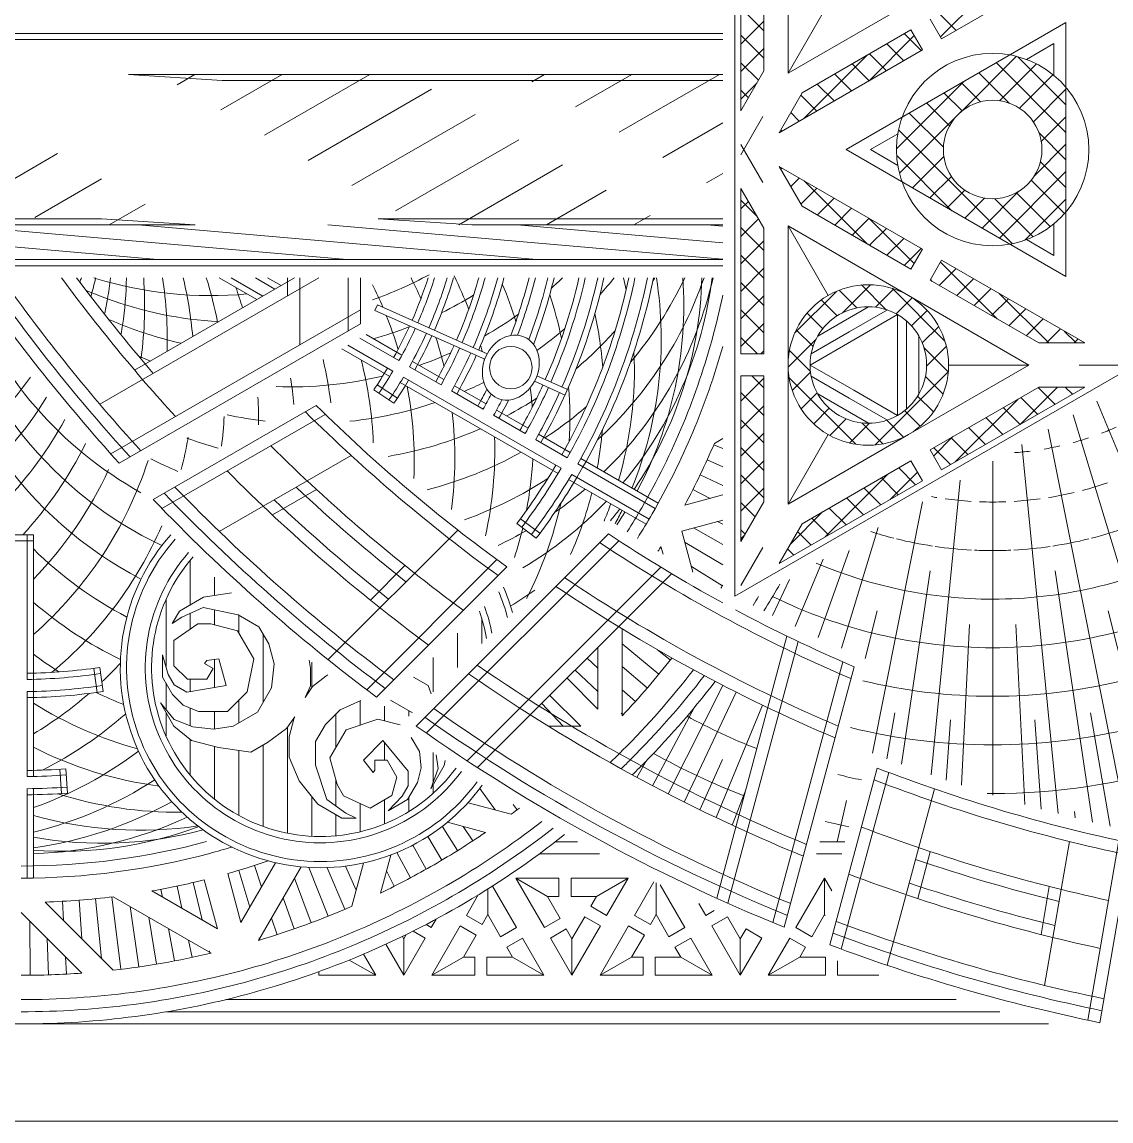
# Model space of a CAD drawing. Header units: inches. Extents: x -1.5 to 24.5, y -14.4 to 30.8.
# Drawn here: x 16.709 to 18.11, y 22.838 to 24.252 of the extents above; entities that cross this region are included whole.
import ezdxf

# ---------------------------------------------------------------- set-up
doc = ezdxf.new("R2010")
doc.units = ezdxf.units.IN
doc.header["$MEASUREMENT"] = 0
doc.layers.add('NOPLOT', color=5, linetype='Continuous', lineweight=5)

# ---------------------------------------------------------------- blocks, each defined once
blk = doc.blocks.new('Outline')
at = {"layer": 'NOPLOT', "color": 1}
blk.add_line((-1.25, 0), (-1.25, 2.3125), dxfattribs=at)
blk = doc.blocks.new('BG')
at = {"layer": 'NOPLOT', "color": 5}
for p, q in [((-1.6528, 0.1341), (-1.234, 0.3076)), ((-1.6352, 0.1035), (-1.1801, 0.2416)), ((-1.0859, 0.2231), (-1.3831, 0.1486)), ((-1.6167, 0.0716), (-1.1008, 0.1742)), ((-1.1059, 0.1511), (-1.2517, 0.1258)), ((-1.1111, 0.1284), (-1.4346, 0.0804)), ((-1.1165, 0.1061), (-1.1246, 0.1051)), ((-1.597, 0.0374), (-1.1221, 0.0842)), ((-0.8515, 0.072), (-0.8515, 0)), ((-1.1278, 0.0626), (-1.2429, 0.0541)), ((-1.1337, 0.0414), (-1.3655, 0.03)), ((-1.5754, 0), (-1.1459, 0)), ((-0.8671, 0.0093), (-0.8671, 0)), ((-0.8671, -1.0632), (-0.8671, 0)), ((-0.8515, -1.4626), (-0.8515, 0)), ((-1.5512, -0.0419), (-1.1718, -0.0793)), ((-1.1586, -0.0402), (-1.3655, -0.03)), ((-1.1652, -0.0598), (-1.2429, -0.0541)), ((-0.8828, -0.9867), (-0.8828, -0.047)), ((-1.1856, -0.1173), (-1.4346, -0.0804)), ((-1.5234, -0.0901), (-1.1998, -0.1545)), ((-1.1926, -0.136), (-1.2517, -0.1258)), ((-1.4903, -0.1475), (-1.3351, -0.1946)), ((-1.3218, -0.164), (-1.3831, -0.1486)), ((-0.914, -0.1463), (-0.914, -0.1997)), ((-1.3487, -0.2246), (-1.4607, -0.1845)), ((-1.0859, -0.2), (-1.139, -0.1881)), ((-1.0859, -0.2225), (-1.0859, -0.1901)), ((-1.0703, -0.2267), (-1.0703, -0.1943)), ((-1.039, -0.2165), (-1.0226, -0.2071)), ((-0.914, -0.1997), (-0.9328, -0.1997)), ((-1.4494, -0.2183), (-1.3628, -0.2542)), ((-0.9755, -0.2532), (-1.039, -0.2165)), ((-0.9921, -0.2165), (-1.039, -0.2165)), ((-0.9921, -0.2165), (-0.9906, -0.2156)), ((-0.9637, -0.2329), (-0.9921, -0.2165)), ((-0.9374, -0.2153), (-0.9374, -0.2481)), ((-0.914, -0.2153), (-0.9374, -0.2153)), ((-0.914, -0.2153), (-0.914, -0.2887)), ((-0.9755, -0.2532), (-0.9637, -0.2329)), ((-0.9619, -0.261), (-0.9502, -0.2407)), ((-0.9374, -0.2481), (-0.9502, -0.2407)), ((-0.9374, -0.2481), (-0.914, -0.2887)), ((-1.3772, -0.2834), (-1.4235, -0.2615)), ((-0.914, -0.2887), (-0.9619, -0.261)), ((-1.2616, -0.2961), (-1.117, -0.356)), ((-0.9619, -0.2971), (-0.9736, -0.3174)), ((-0.914, -0.3248), (-0.9619, -0.2971)), ((-1.1073, -0.3353), (-1.1525, -0.3178)), ((-0.9893, -0.3412), (-0.9609, -0.3248)), ((-0.9776, -0.3614), (-0.914, -0.3248)), ((-0.9609, -0.3248), (-0.9736, -0.3174)), ((-0.9609, -0.3248), (-0.914, -0.3248)), ((-1.137, -0.397), (-1.2783, -0.3302)), ((-1.6046, -0.3473), (-1.5984, -0.3581)), ((-1.5919, -0.3473), (-1.5967, -0.3588)), ((-1.5682, -0.3473), (-1.5773, -0.3673)), ((-1.5441, -0.3473), (-1.558, -0.3763)), ((-1.519, -0.3961), (-1.5321, -0.3473)), ((-1.4857, -0.3998), (-1.4997, -0.3473)), ((-1.4943, -0.3473), (-1.4979, -0.3541)), ((-1.4685, -0.3473), (-1.4896, -0.3849)), ((-1.4421, -0.3473), (-1.4708, -0.3958)), ((-1.4152, -0.3478), (-1.44, -0.3876)), ((-1.1474, -0.4174), (-1.2869, -0.3471)), ((-1.1269, -0.3766), (-1.1918, -0.3478)), ((-0.9776, -0.3614), (-0.9893, -0.3412)), ((-1.5277, -0.3636), (-1.539, -0.3859)), ((-0.9911, -0.3693), (-0.9975, -0.3582)), ((-0.914, -0.3608), (-0.9619, -0.3885)), ((-0.9374, -0.4014), (-0.914, -0.3608)), ((-0.914, -0.4342), (-0.914, -0.3608)), ((-1.0066, -0.3782), (-0.9911, -0.3693)), ((-1.5194, -0.3945), (-1.52, -0.3955)), ((-1.4857, -0.3998), (-1.4327, -0.3856)), ((-1.259, -0.3835), (-1.1579, -0.4376)), ((-0.9619, -0.3885), (-0.9502, -0.4088)), ((-0.9755, -0.3963), (-1.0303, -0.428)), ((-0.9755, -0.3963), (-0.9637, -0.4166)), ((-0.9374, -0.4014), (-0.9502, -0.4088)), ((-0.9374, -0.4342), (-0.9374, -0.4014)), ((-1.4657, -0.4268), (-1.4557, -0.4241)), ((-1.3198, -0.4148), (-1.3328, -0.4313)), ((-0.9637, -0.4166), (-0.9921, -0.433)), ((-1.5789, -0.5301), (-1.5214, -0.4304)), ((-1.5721, -0.5339), (-1.5145, -0.4342)), ((-1.4641, -0.4264), (-1.4648, -0.4274)), ((-1.3016, -0.4294), (-1.3404, -0.4766)), ((-1.0342, -0.4358), (-0.9911, -0.4607)), ((-0.9921, -0.433), (-1.0328, -0.433)), ((-0.9921, -0.433), (-0.9794, -0.4404)), ((-0.914, -0.4342), (-0.9374, -0.4342)), ((-1.501, -0.442), (-1.5586, -0.5417)), ((-1.4943, -0.446), (-1.5519, -0.5457)), ((-1.2837, -0.4444), (-1.3114, -0.4766)), ((-1.1686, -0.4577), (-1.1902, -0.4455)), ((-0.9911, -0.4607), (-0.9794, -0.4404)), ((-0.9776, -0.4685), (-0.9658, -0.4482)), ((-0.9658, -0.4482), (-0.9374, -0.4646)), ((-0.9374, -0.4646), (-0.9374, -0.4498)), ((-0.914, -0.4498), (-0.9374, -0.4498)), ((-0.914, -0.5052), (-0.914, -0.4498)), ((-1.2662, -0.4598), (-1.2813, -0.4766)), ((-0.9374, -0.4646), (-0.914, -0.5052)), ((-1.248, -0.4766), (-1.3595, -0.4766)), ((-1.249, -0.4756), (-1.2512, -0.478)), ((-1.039, -0.5425), (-1.039, -0.4691)), ((-1.039, -0.4691), (-0.9911, -0.4968)), ((-1.0156, -0.5097), (-1.039, -0.4691)), ((-0.9776, -0.4685), (-0.914, -0.5052)), ((-1.2565, -0.5079), (-1.3361, -0.5079)), ((-1.3094, -0.5079), (-1.322, -0.5219)), ((-1.2793, -0.5079), (-1.3068, -0.5371)), ((-1.2963, -0.5477), (-1.2565, -0.5079)), ((-1.0703, -0.5834), (-1.0703, -0.5057)), ((-0.9911, -0.4968), (-1.0028, -0.5171)), ((-0.9776, -0.5046), (-0.9893, -0.5249)), ((-0.9776, -0.5046), (-0.914, -0.5413)), ((-1.0156, -0.5425), (-1.0156, -0.5097)), ((-1.0156, -0.5097), (-1.0028, -0.5171)), ((-1.5682, -0.5272), (-1.5547, -0.535)), ((-1.2742, -0.5698), (-1.2344, -0.5299)), ((-1.2344, -0.5299), (-1.2344, -0.5714)), ((-1.0859, -0.5627), (-1.0859, -0.5343)), ((-0.9893, -0.5249), (-0.9609, -0.5413)), ((-1.6678, -0.5471), (-1.6854, -0.5865)), ((-1.6607, -0.5503), (-1.6783, -0.5897)), ((-1.039, -0.5425), (-1.0156, -0.5425)), ((-0.9609, -0.5413), (-0.9736, -0.5486)), ((-0.9619, -0.5689), (-0.9736, -0.5486)), ((-0.914, -0.5413), (-0.9619, -0.5689)), ((-0.9609, -0.5413), (-0.914, -0.5413)), ((-1.5664, -0.5553), (-1.6836, -0.7583)), ((-1.5597, -0.5593), (-1.6769, -0.7623)), ((-1.2344, -0.5528), (-1.2636, -0.5803)), ((-1.039, -0.6134), (-1.039, -0.5581)), ((-1.039, -0.5581), (-1.0156, -0.5581)), ((-0.9872, -0.5564), (-1.0156, -0.5728)), ((-1.0156, -0.5728), (-1.0156, -0.5581)), ((-0.9755, -0.5767), (-0.9872, -0.5564)), ((-1.0156, -0.5728), (-1.039, -0.6134)), ((-0.9755, -0.5767), (-1.039, -0.6134)), ((-0.914, -0.5774), (-0.9619, -0.605)), ((-0.9374, -0.6179), (-0.914, -0.5774)), ((-0.914, -0.6507), (-0.914, -0.5774)), ((-1.5015, -0.6076), (-1.4828, -0.5826)), ((-1.4952, -0.6123), (-1.4765, -0.5873)), ((-0.9619, -0.605), (-0.9502, -0.6253)), ((-1.1361, -0.675), (-1.1213, -0.6195)), ((-1.1271, -0.6118), (-1.134, -0.617)), ((-0.9755, -0.6128), (-1.0289, -0.6437)), ((-0.9755, -0.6128), (-0.9637, -0.6331)), ((-0.9374, -0.6179), (-0.9502, -0.6253)), ((-0.9374, -0.6507), (-0.9374, -0.6179)), ((-0.9637, -0.6331), (-0.9921, -0.6495)), ((-1.7138, -0.6504), (-1.7767, -0.7917)), ((-1.1268, -0.6403), (-1.1542, -0.66)), ((-0.9921, -0.6495), (-1.0252, -0.6495)), ((-0.9921, -0.6495), (-0.9794, -0.6569)), ((-1.7067, -0.6536), (-1.7696, -0.7948)), ((-1.1109, -0.7016), (-1.0978, -0.6527)), ((-1.0174, -0.662), (-0.9911, -0.6772)), ((-0.9911, -0.6772), (-0.9794, -0.6569)), ((-0.914, -0.6507), (-0.9374, -0.6507)), ((-1.136, -0.6744), (-1.1361, -0.6745)), ((-1.0869, -0.6691), (-1.1054, -0.6812)), ((-0.9776, -0.685), (-0.9658, -0.6647)), ((-0.9658, -0.6647), (-0.9374, -0.6811)), ((-0.9374, -0.6811), (-0.9374, -0.6664)), ((-0.914, -0.6664), (-0.9374, -0.6664)), ((-0.914, -0.7217), (-0.914, -0.6664)), ((-1.0744, -0.6887), (-1.1057, -0.7082)), ((-0.9776, -0.685), (-0.914, -0.7217)), ((-0.9374, -0.6811), (-0.914, -0.7217)), ((-1.1902, -0.7047), (-1.1841, -0.7056)), ((-1.1841, -0.7056), (-1.154, -0.723)), ((-1.1802, -0.7133), (-1.1979, -0.716)), ((-1.154, -0.723), (-1.1802, -0.7133)), ((-1.0622, -0.7087), (-1.0927, -0.7267)), ((-0.9755, -0.7223), (-0.9863, -0.716)), ((-1.2975, -0.7453), (-1.2867, -0.7265)), ((-1.2867, -0.7265), (-1.2764, -0.7223)), ((-1.1808, -0.7352), (-1.202, -0.7377)), ((-1.1623, -0.7402), (-1.1808, -0.7352)), ((-1.0506, -0.7289), (-1.0814, -0.7462)), ((-0.9755, -0.7223), (-0.9794, -0.7291)), ((-0.9619, -0.7301), (-0.9709, -0.7456)), ((-0.914, -0.7578), (-0.9619, -0.7301)), ((-1.2519, -0.7467), (-1.2681, -0.7747)), ((-1.202, -0.7377), (-1.2201, -0.7482)), ((-1.1401, -0.753), (-1.1623, -0.7402)), ((-1.0394, -0.7493), (-1.0719, -0.7667)), ((-1.7384, -0.8063), (-1.7118, -0.7602)), ((-1.2361, -0.7625), (-1.2437, -0.791)), ((-1.2162, -0.7845), (-1.1766, -0.7521)), ((-1.1766, -0.7521), (-1.1578, -0.7521)), ((-1.1578, -0.7521), (-1.1445, -0.7598)), ((-1.1445, -0.7598), (-1.1257, -0.7779)), ((-1.1257, -0.7779), (-1.1401, -0.753)), ((-0.9609, -0.7578), (-0.9665, -0.7545)), ((-0.964, -0.7596), (-0.9609, -0.7578)), ((-0.9609, -0.7578), (-0.914, -0.7578)), ((-0.954, -0.7809), (-0.914, -0.7578)), ((-1.7338, -0.8141), (-1.7049, -0.764)), ((-1.6914, -0.7718), (-1.7248, -0.8297)), ((-1.6847, -0.7758), (-1.7203, -0.8375)), ((-1.6739, -0.792), (-1.6565, -0.766)), ((-1.6674, -0.7963), (-1.65, -0.7704)), ((-1.169, -0.7666), (-1.1908, -0.7792)), ((-1.1452, -0.773), (-1.169, -0.7666)), ((-1.129, -0.8011), (-1.1452, -0.773)), ((-1.0688, -0.7746), (-1.0199, -0.7877)), ((-1.0286, -0.77), (-1.0484, -0.78)), ((-1.7696, -0.7948), (-1.7767, -0.7917)), ((-1.2437, -0.791), (-1.2299, -0.832)), ((-1.191, -0.8097), (-1.2162, -0.7845)), ((-1.1908, -0.7792), (-1.1908, -0.7951)), ((-1.1751, -0.7972), (-1.191, -0.8097)), ((-1.1908, -0.7951), (-1.178, -0.7951)), ((-1.178, -0.7951), (-1.178, -0.7951)), ((-1.178, -0.7951), (-1.1751, -0.7972)), ((-1.1751, -0.7972), (-1.1751, -0.7972)), ((-1.1751, -0.7972), (-1.1751, -0.7972)), ((-1.1449, -0.8352), (-1.129, -0.8011)), ((-0.914, -0.7939), (-0.9413, -0.8096)), ((-0.9337, -0.8279), (-0.914, -0.7939)), ((-0.914, -0.8672), (-0.914, -0.7939)), ((-1.2676, -0.8131), (-1.2556, -0.8398)), ((-1.1228, -0.8323), (-1.1164, -0.819)), ((-1.1164, -0.819), (-1.1164, -0.8376)), ((-1.0584, -0.8097), (-1.0029, -0.8246)), ((-1.0578, -0.8099), (-1.0579, -0.81)), ((-1.0237, -0.819), (-1.0544, -0.8329)), ((-1.2299, -0.832), (-1.1938, -0.8528)), ((-1.1403, -0.8568), (-1.1228, -0.8323)), ((-0.999, -0.8335), (-1.0525, -0.8563)), ((-1.2556, -0.8398), (-1.2368, -0.8586)), ((-1.1938, -0.8528), (-1.1596, -0.8436)), ((-1.1596, -0.8436), (-1.1449, -0.8352)), ((-1.1164, -0.8376), (-1.1341, -0.8683)), ((-1.299, -0.8581), (-1.3005, -0.8555)), ((-1.2857, -0.875), (-1.299, -0.8581)), ((-1.2368, -0.8586), (-1.215, -0.8712)), ((-1.1843, -0.8712), (-1.1403, -0.8568)), ((-0.9901, -0.8551), (-1.0528, -0.8801)), ((-1.2715, -0.8847), (-1.2857, -0.875)), ((-1.215, -0.8712), (-1.1843, -0.8712)), ((-1.1341, -0.8683), (-1.1643, -0.8925)), ((-0.914, -0.8672), (-0.9186, -0.8672)), ((-1.3197, -0.8794), (-1.3091, -0.8779)), ((-1.3091, -0.8779), (-1.2864, -0.8779)), ((-1.2864, -0.8779), (-1.2715, -0.8847)), ((-0.9589, -0.9445), (-1.0536, -0.8898)), ((-0.9817, -0.8768), (-1.0389, -0.8983)), ((-1.2466, -0.8981), (-1.2317, -0.9086)), ((-1.2454, -0.8987), (-1.2466, -0.8981)), ((-1.2209, -0.9052), (-1.2454, -0.8987)), ((-1.1643, -0.8925), (-1.1947, -0.9052)), ((-0.9737, -0.8987), (-1.0138, -0.9128)), ((-1.8115, -0.933), (-1.8015, -0.9156)), ((-1.2317, -0.9086), (-1.2136, -0.9332)), ((-1.1947, -0.9052), (-1.2209, -0.9052)), ((-1.8115, -0.9486), (-1.797, -0.9235)), ((-1.3407, -0.9315), (-1.3625, -0.9441)), ((-1.315, -0.9247), (-1.3407, -0.9315)), ((-1.284, -0.9278), (-1.315, -0.9247)), ((-1.2527, -0.9458), (-1.284, -0.9278)), ((-1.2136, -0.9332), (-1.2013, -0.9544)), ((-0.9819, -0.9673), (-1.0589, -0.9228)), ((-0.9663, -0.9208), (-0.9877, -0.9278)), ((-1.788, -0.9391), (-1.8115, -0.9798)), ((-1.7835, -0.9469), (-1.8115, -0.9955)), ((-1.3625, -0.9441), (-1.3779, -0.9707)), ((-1.2346, -0.9773), (-1.2527, -0.9458)), ((-1.0277, -0.9409), (-1.0554, -0.9499)), ((-0.9593, -0.9431), (-0.9624, -0.944)), ((-1.3211, -0.9509), (-1.3572, -0.9717)), ((-1.2787, -0.9594), (-1.3211, -0.9509)), ((-1.2534, -0.9847), (-1.2787, -0.9594)), ((-1.2013, -0.9544), (-1.2071, -0.9963)), ((-1.0016, -0.9559), (-1.049, -0.9702)), ((-1.3779, -0.9707), (-1.3874, -1.016)), ((-1.3572, -0.9717), (-1.3663, -1.0059)), ((-1.0449, -0.9842), (-0.9819, -0.9673)), ((-1.4005, -1.0156), (-1.406, -0.9794)), ((-1.3213, -0.9956), (-1.2868, -0.9864)), ((-1.2868, -0.9864), (-1.2785, -1.0369)), ((-1.2534, -1.0221), (-1.2534, -0.9847)), ((-1.2307, -1.0022), (-1.2346, -0.9773)), ((-1.3191, -1.011), (-1.3213, -0.9956)), ((-1.3087, -1.0032), (-1.3151, -1.0142)), ((-1.2949, -1.0111), (-1.3087, -1.0032)), ((-1.2337, -1.0291), (-1.2307, -1.0022)), ((-1.2071, -0.9963), (-1.2163, -1.0308)), ((-1.0368, -1.0144), (-0.9738, -0.9975)), ((-0.9738, -0.9975), (-1.0225, -1.0818)), ((-1.3827, -1.0463), (-1.4005, -1.0156)), ((-1.3874, -1.016), (-1.375, -1.0434)), ((-1.3663, -1.0059), (-1.3663, -1.0228)), ((-1.3151, -1.0142), (-1.3191, -1.011)), ((-1.3151, -1.0142), (-1.3151, -1.0142)), ((-1.3151, -1.0142), (-1.3151, -1.0142)), ((-1.3151, -1.0142), (-1.3151, -1.0142)), ((-1.2949, -1.0362), (-1.2949, -1.0111)), ((-0.9852, -1.0173), (-1.0334, -1.0286)), ((-0.9425, -1.0058), (-1.015, -1.1315)), ((-0.9421, -1.0072), (-0.9453, -1.0079)), ((-1.3663, -1.0228), (-1.3448, -1.0536)), ((-1.2618, -1.0417), (-1.2534, -1.0221)), ((-1.2432, -1.0532), (-1.2337, -1.0291)), ((-1.2163, -1.0308), (-1.2345, -1.0537)), ((-0.937, -1.0299), (-0.9591, -1.0346)), ((-1.3666, -1.0556), (-1.3827, -1.0463)), ((-1.375, -1.0434), (-1.3666, -1.0556)), ((-1.3124, -1.0536), (-1.2949, -1.0362)), ((-1.2785, -1.0369), (-1.2879, -1.0532)), ((-1.2754, -1.0553), (-1.2618, -1.0417)), ((-1.0002, -1.0433), (-1.0288, -1.0494)), ((-1.3448, -1.0536), (-1.3124, -1.0536)), ((-1.2879, -1.0532), (-1.3012, -1.0609)), ((-1.2976, -1.0681), (-1.2754, -1.0553)), ((-1.2646, -1.071), (-1.2432, -1.0532)), ((-1.2345, -1.0537), (-1.2646, -1.071)), ((-0.9325, -1.0528), (-0.9742, -1.0607)), ((-1.3012, -1.0609), (-1.3264, -1.0681)), ((-1.3264, -1.0681), (-1.2976, -1.0681)), ((-1.0147, -1.0683), (-1.0246, -1.0702)), ((-1.0227, -1.0807), (-1.0217, -1.0805)), ((-0.9284, -1.0758), (-0.9887, -1.0858)), ((-0.9248, -1.0988), (-1.0027, -1.11)), ((-0.9217, -1.122), (-1.0148, -1.1333)), ((-1.3102, -1.149), (-1.2793, -1.1445)), ((-1.0082, -1.2192), (-0.9206, -1.1316)), ((-1.309, -1.1567), (-1.2781, -1.1522)), ((-0.9358, -1.1468), (-1.0125, -1.1544)), ((-0.9608, -1.1718), (-1.0106, -1.1756)), ((-0.9948, -1.25), (-0.9169, -1.1721)), ((-1.1796, -1.1925), (-1.1485, -1.1904)), ((-1.1791, -1.2003), (-1.1479, -1.1982)), ((-0.9845, -1.1955), (-1.0095, -1.1969)), ((-0.9156, -1.1917), (-0.9377, -1.1929)), ((-0.9146, -1.215), (-0.9614, -1.2165)), ((-1.0071, -1.2181), (-1.0083, -1.2181)), ((-1.2949, -1.2344), (-1.4807, -1.2344)), ((-1.4807, -1.2344), (-1.4807, -1.2656)), ((-1.2793, -1.2344), (-1.4807, -1.2344)), ((-1.2948, -1.2422), (-1.4807, -1.2422)), ((-1.4729, -1.2344), (-1.4729, -1.2656)), ((-1.1699, -1.2344), (-1.2793, -1.2344)), ((-1.1698, -1.2422), (-1.2792, -1.2422)), ((-1.0391, -1.2344), (-1.1543, -1.2344)), ((-1.039, -1.2422), (-1.1542, -1.2422)), ((-0.9141, -1.2383), (-0.9839, -1.2391))]:
    blk.add_line(p, q, dxfattribs=at)
at = {"layer": 'NOPLOT', "color": 5, "linetype": 'Continuous'}
for p, q in [((-1.3737, -0.6575), (-1.3411, -0.6575)), ((-1.3541, -0.6887), (-1.3099, -0.6887)), ((-1.3228, -0.72), (-1.2786, -0.72)), ((-1.2006, -0.72), (-1.1621, -0.72)), ((-1.1592, -0.72), (-1.1482, -0.72)), ((-1.2545, -0.7512), (-1.2474, -0.7512)), ((-1.1431, -0.7512), (-1.1248, -0.7512)), ((-1.2603, -0.7825), (-1.2414, -0.7825)), ((-1.2137, -0.7825), (-1.1908, -0.7825)), ((-1.1398, -0.7825), (-1.1089, -0.7825)), ((-1.2673, -0.8137), (-1.236, -0.8137)), ((-1.1349, -0.8137), (-1.0987, -0.8137)), ((-1.2504, -0.845), (-1.2073, -0.845)), ((-1.1647, -0.845), (-1.1318, -0.845)), ((-1.1206, -0.845), (-1.0935, -0.845)), ((-1.3171, -0.8762), (-1.2838, -0.8762)), ((-1.144, -0.8762), (-1.0929, -0.8762)), ((-1.2333, -0.9075), (-1.0968, -0.9075)), ((-1.3532, -0.9387), (-1.265, -0.9387)), ((-1.2104, -0.9387), (-1.1055, -0.9387)), ((-1.3774, -0.97), (-1.3542, -0.97)), ((-1.2681, -0.97), (-1.2388, -0.97)), ((-1.2035, -0.97), (-1.1196, -0.97)), ((-1.4262, -1.0012), (-1.4026, -1.0012)), ((-1.3843, -1.0012), (-1.3651, -1.0012)), ((-1.3205, -1.0012), (-1.2844, -1.0012)), ((-1.2534, -1.0012), (-1.2308, -1.0012)), ((-1.2084, -1.0012), (-1.1406, -1.0012)), ((-1.4482, -1.0325), (-1.3907, -1.0325)), ((-1.3799, -1.0325), (-1.3596, -1.0325)), ((-1.2949, -1.0325), (-1.2792, -1.0325)), ((-1.2578, -1.0325), (-1.2351, -1.0325)), ((-1.2177, -1.0325), (-1.1714, -1.0325)), ((-1.3976, -1.0637), (-1.3112, -1.0637)), ((-1.29, -1.0637), (-1.2559, -1.0637)), ((-1.252, -1.0637), (-1.222, -1.0637))]:
    blk.add_line(p, q, dxfattribs=at)
at = {"layer": 'NOPLOT', "color": 5}
for points in [[(-1.6102, -0.5842), (-1.5867, -0.5436)], [(-1.6034, -0.5881), (-1.5799, -0.5475)], [(-1.6414, -0.6384), (-1.618, -0.5978)], [(-1.6346, -0.6422), (-1.6112, -0.6016)], [(-1.6727, -0.6925), (-1.6492, -0.6519)], [(-1.6659, -0.6963), (-1.6424, -0.6557)], [(-1.704, -0.7467), (-1.6805, -0.7061)], [(-1.6971, -0.7504), (-1.6737, -0.7098)]]:
    blk.add_lwpolyline(points, dxfattribs=at)
blk.add_circle((-1.696, -0.62), 0.0273, dxfattribs=at)
for centre, radius, start, end in [((-1.9765, 0), 0.766, 0, 27.4788), ((-1.9765, 0), 0.7035, 0, 26.7562), ((-1.9765, 0), 0.641, 0, 26.2095), ((-1.9765, 0), 0.5785, 0, 25.8917), ((-1.9765, 0), 0.8285, 0, 17.0067), ((-1.9765, 0), 0.516, 14.2723, 19.4777), ((-1.9765, 0), 0.391, 21.0063, 23.9937), ((-1.9765, 0), 0.4535, 14.7502, 18.9998), ((-1.9765, 0), 0.391, 15.3813, 18.3687), ((-1.9765, 0), 0.516, 8.6473, 13.8527), ((-1.9765, 0), 0.4535, 9.1252, 13.3748), ((-1.9765, 0), 0.391, 9.7563, 12.7437), ((-1.9765, 0), 0.516, 3.0223, 8.2277), ((-1.9765, 0), 0.4535, 3.5002, 7.7498), ((-1.9765, 0), 0.391, 4.1313, 7.1187), ((-1.9765, 0), 0.4535, 0, 2.1248), ((-1.9765, 0), 0.516, 0, 2.6027), ((-1.9765, 0), 0.4535, 357.8752, 360), ((-1.9765, 0), 0.516, 357.3973, 360), ((-1.9765, 0), 0.5785, 336.9019, 360), ((-1.9765, 0), 0.641, 333.7905, 360), ((-1.9765, 0), 0.7035, 346.2727, 360), ((-1.9765, 0), 0.766, 346.1689, 360), ((-1.9765, 0), 0.8285, 359.5125, 360), ((-1.9765, 0), 0.4535, 352.2502, 356.4998), ((-1.9765, 0), 0.516, 351.7723, 356.9777), ((-1.9765, 0), 0.4535, 349.9924, 350.8748), ((-1.9765, 0), 0.516, 346.1473, 351.3527), ((-1.9765, 0), 0.516, 342.3129, 345.7277), ((-1.9765, 0), 0.8285, 346.0807, 348.2435), ((-1.9765, 0), 0.891, 346.0048, 348.0158), ((-1.9765, -1.25), 1.125, 60, 60.1967), ((-1.9765, -1.25), 1.125, 58.1484, 60), ((-1.9765, -1.25), 1.1094, 58.0854, 58.7797), ((-1.9765, 0), 0.8285, 331.6585, 338.5025), ((-1.9765, 0), 0.891, 330.6811, 338.96), ((-1.9765, -1.25), 0.9219, 75, 78.2807), ((-1.9765, -1.25), 0.9375, 60, 74.3304), ((-1.9765, -1.25), 1.0625, 57.9253, 58.1639), ((-1.9242, -0.8528), 0.5057, 44.2004, 77.1201), ((-1.8728, -0.8631), 0.5057, 49.9712, 83.0346), ((-1.9765, -1.25), 0.9219, 60, 75), ((-1.9765, -1.25), 0.9687, 61.8197, 67.0275), ((-1.9765, -1.25), 1.125, 45, 52.5302), ((-1.9765, -0.8494), 0.5057, 42.3774, 70.9548), ((-1.8232, -0.8799), 0.5057, 55.842, 88.674), ((-1.9765, -1.25), 1.1094, 45, 52.3922), ((-1.9765, -1.25), 1.0938, 45, 52.2567), ((-2.0288, -0.8528), 0.5057, 49.8774, 64.5501), ((-1.7762, -0.9031), 0.5057, 61.7708, 94.0025), ((-1.9765, -1.25), 1.0625, 46.711, 51.993), ((-1.7326, -0.9322), 0.5057, 67.7186, 98.9727), ((-2.0802, -0.8631), 0.5057, 57.3774, 57.9027), ((-1.9765, -1.25), 0.8302, 60.5392, 78.536), ((-1.9765, -1.25), 0.9375, 57.7519, 60), ((-1.9765, -1.25), 0.9687, 57.7557, 58.1803), ((-1.9765, -1.25), 0.8224, 60.5443, 78.4256), ((-1.9765, -1.25), 0.9219, 57.7614, 60), ((-1.9765, -1.25), 0.8068, 60.5549, 78.1983), ((-1.6932, -0.9667), 0.5057, 73.6473, 92.6226), ((-1.9765, -1.25), 1.1094, 44.0936, 45), ((-1.9765, -1.25), 1.125, 44.3391, 45), ((-1.9765, -1.25), 0.7989, 60.5603, 78.0812), ((-1.6932, -0.9667), 0.5057, 101.7464, 103.5254), ((-1.8232, -0.8799), 0.5057, 50.1203, 52.2814), ((-1.7326, -0.9322), 0.5057, 61.9667, 64.158), ((-1.7762, -0.9031), 0.5057, 56.0208, 58.2292), ((-1.9765, -1.25), 1.0938, 43.8473, 45), ((-2.1298, -0.8799), 0.5057, 47.809, 50.9876), ((-2.0802, -0.8631), 0.5057, 40.309, 48.2536), ((-1.6932, -0.9667), 0.5057, 67.3517, 70.0288), ((-1.9765, -1.25), 0.7677, 60.5831, 77.5884), ((-1.9765, -1.25), 0.7599, 66.2945, 77.4587), ((-1.6587, -1.0061), 0.5057, 94.2464, 102.191), ((-1.6587, -1.0061), 0.5057, 79.5162, 85.1226), ((-1.8728, -0.8631), 0.5057, 30.7438, 46.3527), ((-2.0288, -0.8528), 0.5057, 33.1678, 40.7536), ((-1.6587, -1.0061), 0.5057, 66.3074, 75.7996), ((-1.9765, -1.25), 0.7443, 66.3007, 77.191), ((-1.9765, -1.25), 0.7364, 66.3039, 77.0528), ((-1.9765, -1.25), 0.8302, 52.9664, 59.4608), ((-1.9242, -0.8528), 0.5057, 34.8774, 40.4838), ((-2.1298, -0.8799), 0.5057, 35.4751, 40.6482), ((-1.6296, -1.0497), 0.5057, 86.7464, 94.691), ((-1.9765, -1.25), 0.8224, 52.9639, 59.4557), ((-1.9765, -1.25), 1.125, 30, 38.424), ((-2.1768, -0.9031), 0.5057, 41.5529, 43.7445), ((-1.9765, -1.25), 0.7052, 69.1804, 76.4684), ((-1.6296, -1.0497), 0.5057, 101.8518, 108.4471), ((-1.9765, -1.25), 0.7599, 60.5891, 65.7055), ((-1.9765, -1.25), 0.7989, 52.9559, 59.4397), ((-1.9765, -1.25), 0.8068, 52.9586, 59.4451), ((-1.6296, -1.0497), 0.5057, 62.8502, 77.6226), ((-1.9765, -1.25), 1.1094, 30, 38.0999), ((-1.9765, -1.25), 0.6974, 69.471, 76.3139), ((-1.9765, -1.25), 0.7364, 60.6078, 65.6961), ((-1.9765, -1.25), 0.7443, 60.6014, 65.6993), ((-1.9765, -0.8494), 0.5057, 19.6033, 33.2536), ((-1.9765, -1.25), 0.6818, 69.491, 75.9939), ((-1.6064, -1.0967), 0.5057, 94.3518, 97.2359), ((-2.0802, -0.8631), 0.5057, 28.0424, 33.1482), ((-1.6064, -1.0967), 0.5057, 79.2464, 86.8322), ((-1.8232, -0.8799), 0.5057, 30.8995, 35.1208), ((-1.9765, -1.25), 1.0938, 30, 37.7726), ((-1.9765, -1.25), 0.6739, 69.2171, 75.8281), ((-2.0288, -0.8528), 0.5057, 14.3281, 29.1241), ((-1.6064, -1.0967), 0.5057, 72.1786, 76.6374), ((-1.9242, -0.8528), 0.5057, 25.3293, 29.9704), ((-1.6064, -1.0967), 0.5057, 107.1125, 112.9395), ((-2.1768, -0.9031), 0.5057, 29.5605, 35.3875), ((-1.3098, -0.8651), 0.2574, 106.042, 113.729), ((-1.9765, -1.25), 1.0625, 36.3972, 37.1077), ((-1.9765, -1.25), 0.6427, 66.3482, 75.1235), ((-1.9765, -1.25), 0.6974, 60.6419, 62.529), ((-1.9765, -1.25), 0.7052, 60.6348, 62.8196), ((-1.6064, -1.0967), 0.5057, 67.5504, 67.5761), ((-1.3098, -0.8651), 0.2494, 105.0141, 113.0077), ((-1.9765, -1.25), 0.6349, 66.3525, 74.9362), ((-1.9765, -1.25), 0.6818, 60.6566, 62.509), ((-1.5896, -1.1463), 0.5057, 77.417, 91.9576), ((-1.3098, -0.8651), 0.2253, 101.4039, 110.5055), ((-1.9765, -1.25), 0.6193, 66.3614, 74.5467), ((-1.9765, -1.25), 0.6114, 66.366, 74.3442), ((-1.5896, -1.1463), 0.5057, 104.5651, 105.4395), ((-1.9765, -1.25), 0.6427, 60.6965, 65.6518), ((-1.5896, -1.1463), 0.5057, 103.2348, 103.4417), ((-2.1298, -0.8799), 0.5057, 23.3005, 26.4429), ((-1.9765, -1.25), 0.6739, 60.6642, 62.7829), ((-2.0802, -0.8631), 0.5057, 9.7217, 23.7655), ((-1.3098, -0.8651), 0.2574, 228.3968, 54.0695), ((-1.3098, -0.8651), 0.2494, 228.5041, 53.9622), ((-1.3098, -0.8651), 0.2172, 99.9823, 109.5349), ((-1.9765, -1.25), 1.0625, 30, 34.2069), ((-1.5896, -1.1463), 0.5057, 110.9932, 116.3224), ((-2.2204, -0.9322), 0.5057, 26.1776, 31.5068), ((-1.9765, -1.25), 0.6349, 60.7051, 65.6475), ((-1.9765, -1.25), 0.6193, 60.7229, 65.6386), ((-1.5793, -1.1977), 0.5057, 82.4986, 96.6995), ((-1.3098, -0.8651), 0.2253, 228.83, 53.6364), ((-1.3098, -0.8651), 0.2172, 228.9402, 53.5262), ((-1.9765, -1.25), 1.125, 15, 30), ((-1.9765, -1.25), 0.5802, 66.3858, 73.4775), ((-1.9765, -1.25), 0.5724, 66.391, 73.2454), ((-1.5793, -1.1977), 0.5057, 103.4932, 107.8946), ((-1.9765, -1.25), 0.6114, 60.7321, 65.634), ((-2.1768, -0.9031), 0.5057, 19.0658, 24.0068), ((-1.9765, -1.25), 1.0938, 15, 30), ((-1.9765, -1.25), 1.1094, 15, 30), ((-1.9765, -1.25), 0.5568, 66.402, 72.7607), ((-2.1298, -0.8799), 0.5057, 6.009, 18.7444), ((-1.9765, -1.25), 1.0625, 25.7931, 30), ((-2.2598, -0.9667), 0.5057, 19.4907, 28.5352), ((-1.9765, -1.25), 0.5489, 66.4077, 72.5075), ((-1.9765, -1.25), 0.5724, 60.7821, 65.609), ((-1.9765, -1.25), 0.5802, 60.7715, 65.6142), ((-1.5793, -1.1977), 0.5057, 113.9648, 117.3315), ((-1.9765, -1.25), 0.5568, 60.804, 65.598), ((-1.5759, -1.25), 0.5057, 87.4368, 100.9342), ((-1.9765, -1.25), 0.5489, 60.8155, 65.5923), ((-2.2204, -0.9322), 0.5057, 15.4907, 21.0352), ((-1.9765, -1.25), 0.5724, 55.7521, 59.2179), ((-1.9765, -1.25), 0.5802, 55.7574, 59.2285), ((-1.5759, -1.25), 0.5057, 106.4648, 111.7263), ((-1.9765, -1.25), 0.5568, 55.7411, 59.196), ((-1.5759, -1.25), 0.5057, 113.0092, 116.6395), ((-1.9765, -1.25), 0.5489, 55.7354, 59.1845), ((-2.1768, -0.9031), 0.5057, 357.8479, 13.5352), ((-1.5793, -1.3023), 0.5057, 92.2479, 104.5093), ((-1.9765, -1.25), 1.0625, 16.711, 23.6028), ((-1.5896, -1.3537), 0.5057, 96.9497, 103.3546), ((-1.6064, -1.4033), 0.5057, 94.7759, 98.6319), ((-1.9765, -1.25), 0.9687, 15.9242, 19.1403), ((-1.6296, -1.4503), 0.5057, 89.1812, 93.2227), ((-2.1298, -0.8799), 0.5057, 348.0074, 353.6134), ((-2.2943, -1.0061), 0.5057, 342.9519, 5.2786), ((-1.9765, -1.25), 1.125, 0, 15), ((-1.6296, -1.4503), 0.5057, 106.4544, 109.5816), ((-1.9765, -1.25), 1.0938, 0, 15), ((-1.9765, -1.25), 1.1094, 0, 15), ((-1.6587, -1.4939), 0.5057, 82.752, 87.0802), ((-1.9765, -1.25), 0.9375, 15, 16.795), ((-1.6587, -1.4939), 0.5057, 100.9034, 107.59), ((-2.2598, -0.9667), 0.5057, 340.072, 356.6553), ((-2.0802, -0.8631), 0.5057, 340.072, 344.7), ((-1.5896, -1.1463), 0.5057, 349.9712, 14.965), ((-1.9765, -1.25), 0.9219, 0, 15), ((-1.9765, -1.25), 0.9375, 0, 15), ((-1.9765, -1.25), 0.9687, 9.9961, 14.0758), ((-1.9765, -1.25), 1.0625, 6.3972, 13.289), ((-1.6932, -1.5333), 0.5057, 94.8309, 103.5254), ((-1.6064, -1.0967), 0.5057, 344.2004, 8.423), ((-1.5793, -1.1977), 0.5057, 355.842, 20.3896), ((-2.2204, -0.9322), 0.5057, 338.2374, 347.201), ((-1.6932, -1.5333), 0.5057, 79.928, 80.0892), ((-2.0802, -0.8631), 0.5057, 339.9108, 340.072), ((-1.6932, -1.5333), 0.5057, 75.3, 79.928), ((-1.6296, -1.0497), 0.5057, 342.3774, 0.7327), ((-1.5759, -1.25), 0.5057, 1.7708, 24.9932), ((-2.0288, -0.8528), 0.5057, 332.9198, 337.248), ((-1.5793, -1.3023), 0.5057, 7.7186, 29.1005), ((-1.7326, -1.5678), 0.5057, 88.2019, 98.9727), ((-1.9242, -0.8528), 0.5057, 282.8799, 334.703), ((-1.6932, -1.5333), 0.5057, 39.6125, 66.6014), ((-1.6587, -1.0061), 0.5057, 333.1678, 352.4496), ((-2.1768, -0.9031), 0.5057, 337.6055, 339.0748), ((-1.7326, -1.5678), 0.5057, 41.2556, 71.9926), ((-1.5896, -1.3537), 0.5057, 13.6473, 33.0021), ((-1.7762, -1.5969), 0.5057, 82.3945, 94.0025), ((-1.8728, -0.8631), 0.5057, 276.9654, 332.5906), ((-1.9765, -0.8494), 0.5057, 290.9694, 330.8188), ((-2.1768, -0.9031), 0.5057, 337.3038, 337.6055), ((-1.7762, -1.5969), 0.5057, 82.1928, 82.3945), ((-1.6932, -0.9667), 0.5057, 328.0424, 344.6627), ((-1.6064, -1.4033), 0.5057, 19.5162, 36.9863), ((-1.8232, -1.6201), 0.5057, 81.7626, 88.674), ((-1.8232, -0.8799), 0.5057, 315.4907, 332.4078), ((-1.6296, -1.4503), 0.5057, 26.7464, 41.4452), ((-2.2204, -0.9322), 0.5057, 336.2485, 338.2374), ((-1.8232, -1.6201), 0.5057, 80.4673, 81.7626), ((-1.7762, -0.9031), 0.5057, 319.0658, 334.3083), ((-1.6587, -1.4939), 0.5057, 43.4262, 47.2672), ((-1.7326, -0.9322), 0.5057, 334.0529, 338.4263), ((-1.8728, -1.6369), 0.5057, 79.928, 83.0346), ((-2.2598, -0.9667), 0.5057, 336.8406, 340.072), ((-1.8728, -1.6369), 0.5057, 77.8168, 79.928), ((-1.7762, -1.5969), 0.5057, 45.8067, 65.2895), ((-1.9765, -1.25), 0.7052, 0.6348, 8.6047), ((-1.9765, -1.25), 0.9687, 1.8197, 7.0275), ((-1.9242, -1.6472), 0.5057, 77.0481, 77.1201), ((-2.2943, -1.0061), 0.5057, 342.714, 342.9519), ((-1.9242, -1.6472), 0.5057, 74.3801, 77.0481), ((-1.9765, -1.25), 0.6739, 0.6642, 8.6194), ((-1.9765, -1.25), 0.6818, 0.6566, 8.6156), ((-1.9765, -1.25), 0.6974, 0.6419, 8.6082), ((-1.9765, -1.6506), 0.5057, 70.3009, 70.9548), ((-1.8232, -1.6201), 0.5057, 47.3643, 63.5826), ((-1.6587, -1.4939), 0.5057, 30.8759, 40.9471), ((-1.9765, -1.25), 1.0625, 0, 4.2069), ((-1.8728, -1.6369), 0.5057, 31.4648, 61.2045), ((-1.7326, -0.9322), 0.5057, 323.3005, 327.8875), ((-1.9765, -1.25), 0.7989, 0.5603, 4.1268), ((-1.9765, -1.25), 0.8068, 0.5549, 4.1241), ((-1.9765, -1.25), 0.8224, 0.5443, 4.1188), ((-1.9765, -1.25), 0.8302, 0.5392, 4.1163), ((-1.9242, -1.6472), 0.5057, 23.9648, 58.1994), ((-1.9765, -1.6506), 0.5057, 23.0092, 54.6229)]:
    blk.add_arc(centre, radius, start, end, dxfattribs=at)
at = {"layer": 'NOPLOT', "color": 5, "extrusion": (0, 0, -1)}
blk.add_ellipse((-1.696, -0.62), major_axis=(0.0393, -0.0175), ratio=0.818187, dxfattribs=at)

msp = doc.modelspace()

# ---------------------------------------------------------------- linework, layer by layer
at = {"layer": 'NOPLOT'}
for p, q in [((17.6263, 24.6623), (17.6263, 23.5132)), ((17.6947, 24.186), (17.7463, 24.2754)), ((17.8922, 24.2301), (17.8774, 24.2557)), ((18.0523, 24.2511), (17.7694, 24.0877)), ((18.0523, 24.2511), (17.7694, 24.0877)), ((17.8677, 24.2159), (17.8529, 24.2416)), ((18.0523, 23.9244), (18.0523, 24.2511)), ((18.0523, 23.9244), (18.0523, 24.2511)), ((16.2928, 24.2371), (17.6107, 24.2371)), ((16.2928, 24.2293), (17.6107, 24.2293)), ((18.0367, 24.224), (18.0014, 24.2036)), ((18.0367, 24.1833), (18.0367, 24.224)), ((16.9664, 24.1766), (16.8459, 24.1845)), ((16.8459, 24.1845), (17.6107, 24.1845)), ((17.6637, 24.189), (17.6341, 24.1377)), ((17.6107, 24.1766), (16.9664, 24.1766)), ((17.7128, 24.1607), (17.6832, 24.1094)), ((17.6624, 24.1301), (17.6341, 24.0811)), ((17.6624, 24.1301), (17.6341, 24.0811)), ((17.8359, 24.1081), (17.8007, 24.0877)), ((17.6263, 23.5132), (18.6215, 24.0877)), ((17.6624, 24.0453), (17.6341, 24.0944)), ((17.6624, 24.0453), (17.6341, 24.0944)), ((17.7694, 24.0877), (18.0523, 23.9244)), ((17.7694, 24.0877), (18.0523, 23.9244)), ((17.8007, 24.0877), (17.8359, 24.0673)), ((17.7128, 24.0147), (17.6832, 24.0661)), ((17.6637, 23.9864), (17.6341, 24.0377)), ((16.2928, 23.9988), (16.8112, 23.9988)), ((16.8112, 23.9988), (16.9317, 23.991)), ((17.288, 23.991), (17.1675, 23.9988)), ((17.1675, 23.9988), (17.6107, 23.9988)), ((16.9317, 23.991), (16.2928, 23.991)), ((17.6107, 23.991), (17.288, 23.991)), ((17.6947, 23.9895), (17.7463, 23.9)), ((18.0367, 23.9514), (18.0367, 23.9922)), ((18.0014, 23.9718), (18.0367, 23.9514)), ((17.8677, 23.9595), (17.8529, 23.9339)), ((17.6107, 23.9461), (16.2928, 23.9461)), ((17.8922, 23.9454), (17.8774, 23.9197)), ((17.6107, 23.9383), (16.2928, 23.9383)), ((17.0909, 23.9227), (16.8091, 23.76)), ((17.0597, 23.9227), (16.8538, 23.8039)), ((17.0506, 23.9227), (17.0506, 23.8994)), ((17.0663, 23.9227), (17.0663, 23.8363)), ((17.1288, 23.9227), (17.1288, 23.8543)), ((17.7656, 23.8666), (17.7983, 23.8855)), ((17.1444, 23.8814), (16.8234, 23.6961)), ((17.7734, 23.8531), (17.8225, 23.8814)), ((17.7792, 23.843), (17.8355, 23.8755)), ((17.8355, 23.8105), (17.8355, 23.8755)), ((17.7656, 23.8666), (17.7329, 23.8478)), ((17.8472, 23.8105), (17.8472, 23.8672)), ((17.7792, 23.843), (17.723, 23.8105)), ((17.7734, 23.8531), (17.7244, 23.8248)), ((17.8628, 23.8105), (17.8628, 23.8483)), ((18.0174, 23.8389), (18.0767, 23.8389)), ((17.6341, 23.8247), (17.6637, 23.8247)), ((17.7792, 23.7781), (17.723, 23.8105)), ((17.8355, 23.8105), (17.8355, 23.7456)), ((17.8472, 23.8105), (17.8472, 23.7539)), ((17.8628, 23.8105), (17.8628, 23.7728)), ((18.0046, 23.8105), (17.9013, 23.8105)), ((18.0691, 23.8105), (18.1257, 23.8105)), ((18.0691, 23.8105), (18.1257, 23.8105)), ((17.6341, 23.7964), (17.6637, 23.7964)), ((17.7734, 23.768), (17.7244, 23.7963)), ((17.7656, 23.7544), (17.7329, 23.7733)), ((17.7792, 23.7781), (17.8355, 23.7456)), ((18.0174, 23.7822), (18.0767, 23.7822)), ((17.7734, 23.768), (17.8225, 23.7396)), ((17.7656, 23.7544), (17.7983, 23.7355)), ((17.6947, 23.6316), (17.7463, 23.7211)), ((17.8922, 23.6757), (17.8774, 23.7014)), ((17.8677, 23.6615), (17.8529, 23.6872)), ((17.6637, 23.6346), (17.6341, 23.5833)), ((17.7128, 23.6063), (17.6832, 23.555)), ((17.2697, 23.5982), (17.1028, 23.4314)), ((17.4768, 23.5844), (17.2292, 23.3368)), ((17.6624, 23.5757), (17.6341, 23.5267)), ((17.6624, 23.5757), (17.6341, 23.5267)), ((17.3199, 23.5601), (17.1525, 23.3927)), ((17.2017, 23.5524), (17.1573, 23.5079)), ((17.5311, 23.5503), (17.2819, 23.3012)), ((17.5449, 23.542), (17.2953, 23.2924)), ((17.6932, 23.4617), (17.6029, 23.1244)), ((17.7076, 23.4548), (17.6173, 23.118)), ((17.7652, 23.4284), (17.6753, 23.0931)), ((17.8242, 23.2863), (17.7632, 23.0589)), ((17.8832, 23.265), (17.8224, 23.0381)), ((17.8777, 23.1843), (17.8615, 23.1239))]:
    msp.add_line(p, q, dxfattribs=at)
at = {"layer": 'NOPLOT', "linetype": 'Continuous'}
for p, q in [((17.8907, 24.2326), (17.9638, 24.3056)), ((17.6341, 24.2702), (17.6637, 24.2406)), ((17.8892, 24.2626), (17.9109, 24.2409)), ((17.6341, 24.2234), (17.6637, 24.2531)), ((17.6341, 24.2348), (17.6637, 24.2052)), ((17.7992, 24.1763), (17.8571, 24.2343)), ((17.8444, 24.2367), (17.8661, 24.215)), ((17.6341, 24.1881), (17.6637, 24.2177)), ((17.7996, 24.2108), (17.8213, 24.1891)), ((17.822, 24.2237), (17.8437, 24.202)), ((17.6341, 24.1995), (17.6567, 24.1769)), ((17.7155, 24.128), (17.7965, 24.209)), ((17.7772, 24.1979), (17.7989, 24.1762)), ((17.9164, 24.1355), (17.9886, 24.2077)), ((17.9628, 24.1994), (18.0523, 24.1098)), ((17.9667, 24.1505), (18.0142, 24.198)), ((17.9903, 24.2072), (18.0523, 24.1452)), ((16.9085, 24.1712), (16.9314, 24.1845)), ((16.9647, 24.1387), (17.0439, 24.1845)), ((17.021, 24.1062), (17.1564, 24.1845)), ((17.3649, 24.1749), (17.3814, 24.1845)), ((17.4212, 24.1425), (17.4939, 24.1845)), ((17.4774, 24.11), (17.6064, 24.1845)), ((17.7548, 24.1849), (17.7764, 24.1632)), ((17.9404, 24.1864), (17.9794, 24.1474)), ((17.9925, 24.1409), (18.0357, 24.1841)), ((17.6341, 24.1527), (17.6547, 24.1733)), ((17.7323, 24.172), (17.754, 24.1503)), ((17.8343, 24.0887), (17.9205, 24.1749)), ((17.918, 24.1735), (17.9423, 24.1491)), ((17.0772, 24.0738), (17.2358, 24.1654)), ((17.6341, 24.1641), (17.6438, 24.1545)), ((17.7111, 24.1578), (17.7316, 24.1373)), ((17.7128, 24.1607), (17.7128, 24.1607)), ((17.8955, 24.1605), (17.9187, 24.1374)), ((18.0104, 24.1234), (18.0523, 24.1654)), ((17.8731, 24.1476), (17.9025, 24.1182)), ((17.1335, 24.0413), (17.2921, 24.1329)), ((17.6982, 24.1354), (17.7092, 24.1244)), ((17.8381, 24.0572), (17.9102, 24.1293)), ((17.8507, 24.1347), (17.8947, 24.0906)), ((18.0205, 24.0982), (18.0523, 24.13)), ((17.5337, 24.0775), (17.6107, 24.122)), ((17.6853, 24.113), (17.6868, 24.1115)), ((17.8369, 24.1131), (17.9834, 23.9666)), ((17.1897, 24.0088), (17.3483, 24.1004)), ((18.0177, 24.1091), (18.0523, 24.0744)), ((18.0117, 24.054), (18.0523, 24.0947)), ((16.669, 24.033), (16.7548, 24.0825)), ((17.8345, 24.0802), (17.9055, 24.0091)), ((17.8547, 24.0385), (17.8953, 24.079)), ((18.0194, 24.072), (18.0523, 24.0391)), ((17.2713, 23.991), (17.4046, 24.0679)), ((17.5899, 24.045), (17.6107, 24.057)), ((17.6853, 24.0624), (17.6868, 24.064)), ((17.9668, 23.9738), (18.0523, 24.0593)), ((16.7253, 24.0005), (16.8111, 24.05)), ((17.6982, 24.04), (17.7092, 24.051)), ((17.7155, 24.0474), (17.7965, 23.9664)), ((17.8771, 24.0255), (17.9049, 24.0532)), ((18.0077, 24.0484), (18.0506, 24.0055)), ((17.3838, 23.991), (17.4608, 24.0355)), ((17.7111, 24.0176), (17.7316, 24.0381)), ((17.8996, 24.0126), (17.9223, 24.0354)), ((17.9444, 23.9867), (17.9917, 24.0341)), ((17.9885, 24.0322), (18.0321, 23.9886)), ((16.8213, 23.991), (16.8673, 24.0175)), ((17.6341, 24.0227), (17.6547, 24.0022)), ((17.6341, 24.0113), (17.6438, 24.021)), ((17.7128, 24.0148), (17.7128, 24.0147)), ((17.7323, 24.0035), (17.754, 24.0251)), ((17.922, 23.9996), (17.9475, 24.0252)), ((17.9609, 24.0244), (18.01, 23.9754)), ((17.9995, 23.9711), (18.0523, 24.0239)), ((17.4963, 23.991), (17.5171, 24.003)), ((17.6341, 23.9759), (17.6567, 23.9986)), ((17.7548, 23.9905), (17.7764, 24.0122)), ((17.7772, 23.9776), (17.7989, 23.9993)), ((17.7992, 23.9991), (17.8571, 23.9412)), ((16.3709, 23.991), (16.8833, 23.9461)), ((16.6148, 23.991), (17.1271, 23.9461)), ((16.8586, 23.991), (17.3709, 23.9461)), ((17.1024, 23.991), (17.6107, 23.9465)), ((17.3462, 23.991), (17.6107, 23.9678)), ((17.59, 23.991), (17.6107, 23.9892)), ((17.6341, 23.9874), (17.6637, 23.9577)), ((17.7996, 23.9646), (17.8213, 23.9863)), ((17.822, 23.9517), (17.8437, 23.9734)), ((17.6341, 23.9406), (17.6637, 23.9702)), ((17.8444, 23.9388), (17.8661, 23.9604)), ((17.6341, 23.952), (17.6637, 23.9224)), ((17.8907, 23.9429), (17.9638, 23.8698)), ((17.6341, 23.9052), (17.6637, 23.9349)), ((17.8892, 23.9129), (17.9109, 23.9346)), ((17.6341, 23.9166), (17.6637, 23.887)), ((17.7647, 23.8777), (17.8008, 23.9138)), ((17.8778, 23.9204), (17.8801, 23.9181)), ((17.9117, 23.8999), (17.9333, 23.9216)), ((17.7032, 23.8516), (17.757, 23.9053)), ((17.7604, 23.9068), (17.7831, 23.884)), ((17.7891, 23.9135), (17.8204, 23.8821)), ((17.8073, 23.885), (17.8308, 23.9085)), ((17.8287, 23.9092), (17.8966, 23.8412)), ((17.9341, 23.887), (17.9558, 23.9087)), ((17.9665, 23.9025), (18.0301, 23.8389)), ((17.6341, 23.8699), (17.6637, 23.8995)), ((17.7375, 23.8943), (17.7579, 23.8739)), ((17.834, 23.8763), (17.8546, 23.8969)), ((17.9565, 23.874), (17.9782, 23.8957)), ((17.6341, 23.8813), (17.6637, 23.8517)), ((17.7192, 23.8773), (17.7393, 23.8572)), ((17.8537, 23.8607), (17.8738, 23.8807)), ((17.9789, 23.8611), (18.0006, 23.8828)), ((17.6341, 23.8345), (17.6637, 23.8641)), ((17.8674, 23.839), (17.8886, 23.8602)), ((18.0013, 23.8482), (18.023, 23.8699)), ((17.6341, 23.8459), (17.6554, 23.8247)), ((17.6947, 23.8078), (17.7308, 23.8438)), ((17.7052, 23.8559), (17.7269, 23.8342)), ((18.0274, 23.8389), (18.0454, 23.8569)), ((18.0501, 23.8542), (18.0655, 23.8389)), ((18.0627, 23.8389), (18.0678, 23.844)), ((17.6964, 23.8293), (17.7235, 23.8023)), ((17.8696, 23.833), (17.9009, 23.8016)), ((17.873, 23.8092), (17.8984, 23.8347)), ((17.6596, 23.8247), (17.6637, 23.8288)), ((17.7, 23.7777), (17.7236, 23.8013)), ((17.8067, 23.7076), (17.9009, 23.8018)), ((17.6341, 23.7638), (17.6637, 23.7934)), ((17.6483, 23.7964), (17.6637, 23.781)), ((17.6959, 23.7944), (17.7819, 23.7085)), ((17.8715, 23.7957), (17.8942, 23.7729)), ((17.6341, 23.7752), (17.6637, 23.7456)), ((17.7116, 23.7539), (17.7322, 23.7745)), ((17.9933, 23.7341), (18.0414, 23.7822)), ((18.0166, 23.7817), (18.0382, 23.76)), ((18.0514, 23.7822), (18.0607, 23.773)), ((17.8614, 23.7704), (17.8818, 23.7501)), ((17.9096, 23.6858), (17.9906, 23.7667)), ((17.9941, 23.7688), (18.0158, 23.7471)), ((17.6341, 23.7285), (17.6637, 23.7581)), ((17.7278, 23.7347), (17.7478, 23.7548)), ((17.8446, 23.7518), (17.8648, 23.7317)), ((17.9717, 23.7558), (17.9934, 23.7341)), ((17.6341, 23.7399), (17.6637, 23.7102)), ((17.7483, 23.7199), (17.7695, 23.7412)), ((17.7738, 23.7101), (17.7993, 23.7356)), ((17.7897, 23.736), (17.8168, 23.709)), ((17.8217, 23.7394), (17.8434, 23.7177)), ((17.9269, 23.7299), (17.9486, 23.7082)), ((17.9493, 23.7429), (17.971, 23.7212)), ((17.6341, 23.6931), (17.6637, 23.7227)), ((17.8819, 23.6934), (17.9069, 23.7184)), ((17.9045, 23.717), (17.9262, 23.6953)), ((17.6341, 23.7045), (17.6637, 23.6749)), ((17.8821, 23.7041), (17.9038, 23.6824)), ((17.6341, 23.6577), (17.6637, 23.6874)), ((17.8372, 23.6782), (17.8589, 23.6565)), ((17.6341, 23.6692), (17.6637, 23.6395)), ((17.7423, 23.5892), (17.8233, 23.6701)), ((17.8148, 23.6652), (17.8365, 23.6435)), ((17.826, 23.6375), (17.8612, 23.6727)), ((17.6341, 23.6224), (17.6637, 23.652)), ((17.7924, 23.6523), (17.8141, 23.6306)), ((17.6341, 23.6338), (17.6526, 23.6153)), ((17.77, 23.6394), (17.7917, 23.6177)), ((17.6973, 23.5795), (17.7396, 23.6218)), ((17.7476, 23.6264), (17.7693, 23.6047)), ((17.7252, 23.6135), (17.7469, 23.5918)), ((17.6341, 23.5984), (17.6397, 23.5929)), ((17.6341, 23.587), (17.6392, 23.5921)), ((17.707, 23.5963), (17.7244, 23.5788)), ((17.6941, 23.5739), (17.702, 23.5659))]:
    msp.add_line(p, q, dxfattribs=at)
at = {"layer": 'NOPLOT'}
for points in [[(17.6947, 24.186), (17.6947, 24.3649)], [(17.6341, 24.3507), (17.6341, 24.1377)], [(17.6637, 24.189), (17.6637, 24.3507)], [(17.8922, 24.2301), (18.0767, 24.3366)], [(17.6947, 24.186), (17.8497, 24.2754)], [(17.7128, 24.1607), (17.8529, 24.2416)], [(17.8677, 24.2159), (17.6832, 24.1094)], [(17.8677, 23.9595), (17.6832, 24.0661)], [(17.6341, 23.8247), (17.6341, 24.0377)], [(17.7128, 24.0147), (17.8529, 23.9339)], [(17.6637, 23.9864), (17.6637, 23.8247)], [(17.6947, 23.9895), (17.6947, 23.8105)], [(17.6947, 23.9895), (17.8497, 23.9)], [(17.8922, 23.9454), (18.0767, 23.8389)], [(18.0174, 23.8389), (17.8774, 23.9197)], [(18.0046, 23.8105), (17.8497, 23.9)], [(17.6947, 23.6316), (17.6947, 23.8105)], [(18.0046, 23.8105), (17.8497, 23.7211)], [(17.6341, 23.7964), (17.6341, 23.5833)], [(17.6637, 23.6346), (17.6637, 23.7964)], [(18.0174, 23.7822), (17.8774, 23.7014)], [(17.8922, 23.6757), (18.0767, 23.7822)], [(17.0992, 23.747), (16.8891, 23.6257)], [(17.6947, 23.6316), (17.8497, 23.7211)], [(17.1325, 23.6941), (16.9629, 23.5962)], [(17.7128, 23.6063), (17.8529, 23.6872)], [(17.8677, 23.6615), (17.6832, 23.555)], [(17.0878, 23.6503), (17.0312, 23.6176)], [(18.0248, 23.0121), (18.0567, 23.1974)], [(18.0806, 22.9674), (18.1203, 23.1986)], [(18.0202, 23.0777), (18.0309, 23.1394)]]:
    msp.add_lwpolyline(points, dxfattribs=at)
for points in [[(17.1444, 23.9227), (17.1444, 23.8634), (16.8341, 23.6842, -0.032542), (16.6444, 23.9227)], [(17.627, 23.4955, 0.021182), (17.7797, 23.4221), (17.6899, 23.0871, -0.057767), (17.2163, 23.3459), (17.4635, 23.5932, 0.021497), (17.6107, 23.5044)]]:
    msp.add_lwpolyline(points, format="xyb", dxfattribs=at)
for points in [[(17.3327, 23.5508, -0.038126), (17.0876, 23.7584), (16.8779, 23.6373, 0.040977), (17.1651, 23.3832)], [(18.0959, 22.9642), (18.1356, 23.1953, -0.040372), (17.8095, 23.2919), (17.7485, 23.0643, 0.038618)]]:
    msp.add_lwpolyline(points, format="xyb", close=True, dxfattribs=at)
for radius in [0.1238, 0.0634, 0.0634]:
    msp.add_circle((17.958, 24.0877), radius, dxfattribs=at)
for centre, radius, start, end in [((18.5695, 25.2596), 2.3281, 215.0457, 222.3171), ((18.5695, 25.2596), 2.3125, 215.3177, 222.4016), ((18.5695, 25.2596), 2.25, 216.4533, 222.3442), ((18.5695, 25.2596), 2.2344, 216.7499, 220.7957), ((17.798, 23.8105), 0.1033, 60, 120), ((17.798, 23.8105), 0.1033, 120, 180), ((17.798, 23.8105), 0.1033, 360, 60), ((17.798, 23.8105), 0.075, 60, 120), ((17.798, 23.8105), 0.075, 120, 180), ((17.798, 23.8105), 0.075, 360, 60), ((17.798, 23.8105), 0.1033, 180, 240), ((17.798, 23.8105), 0.075, 180, 240), ((17.798, 23.8105), 0.075, 300, 0), ((17.798, 23.8105), 0.1033, 300, 0), ((18.5695, 25.2596), 2.125, 225.2556, 234.0374), ((17.798, 23.8105), 0.075, 240, 300), ((17.798, 23.8105), 0.1033, 240, 300), ((18.5695, 25.2596), 2.1875, 225.2333, 233.7772), ((18.5695, 25.2596), 2.25, 224.8003, 233.5315), ((18.5695, 25.2596), 2.3281, 223.8964, 233.2432), ((18.5695, 25.2596), 2.3125, 223.9922, 233.2993), ((18.5695, 25.2596), 2.2031, 226.8134, 231.6641), ((18.5695, 25.2596), 2.2344, 226.5714, 231.5705), ((18.5695, 25.2596), 2.0156, 236.3389, 246.8056), ((18.5695, 25.2596), 2.0781, 235.9935, 247.0536), ((18.5695, 25.2596), 2.0937, 235.9105, 247.1133), ((18.5695, 25.2596), 2.2344, 235.2162, 247.6126), ((18.5695, 25.2596), 2.25, 235.1445, 247.6641), ((18.5695, 25.2596), 2.3125, 234.8675, 247.8634), ((18.5695, 25.2596), 2.3281, 234.8006, 247.9116), ((18.5695, 25.2596), 2.125, 248.9276, 258.1456), ((18.5695, 25.2596), 2.1875, 249.1017, 257.7963), ((18.5695, 25.2596), 2.2031, 251.1829, 256.1856), ((18.5695, 25.2596), 2.25, 249.2661, 257.8645), ((18.5695, 25.2596), 2.2344, 251.2363, 256.2426), ((18.5695, 25.2596), 2.3125, 249.4216, 258.3165), ((18.5695, 25.2596), 2.3281, 249.4592, 258.3295)]:
    msp.add_arc(centre, radius, start, end, dxfattribs=at)

# ---------------------------------------------------------------- block references
at = {"color": 1, "rotation": 89.99999999999999}
msp.add_blockref('Outline', (17.958, 24.0877), dxfattribs=at)
at = {"color": 1, "xscale": -1, "rotation": 270}
msp.add_blockref('Outline', (17.958, 24.0877), dxfattribs=at)
at = {"layer": 'NOPLOT', "rotation": 270}
msp.add_blockref('BG', (17.958, 22.1112), dxfattribs=at)

doc.saveas('drawing.dxf')
